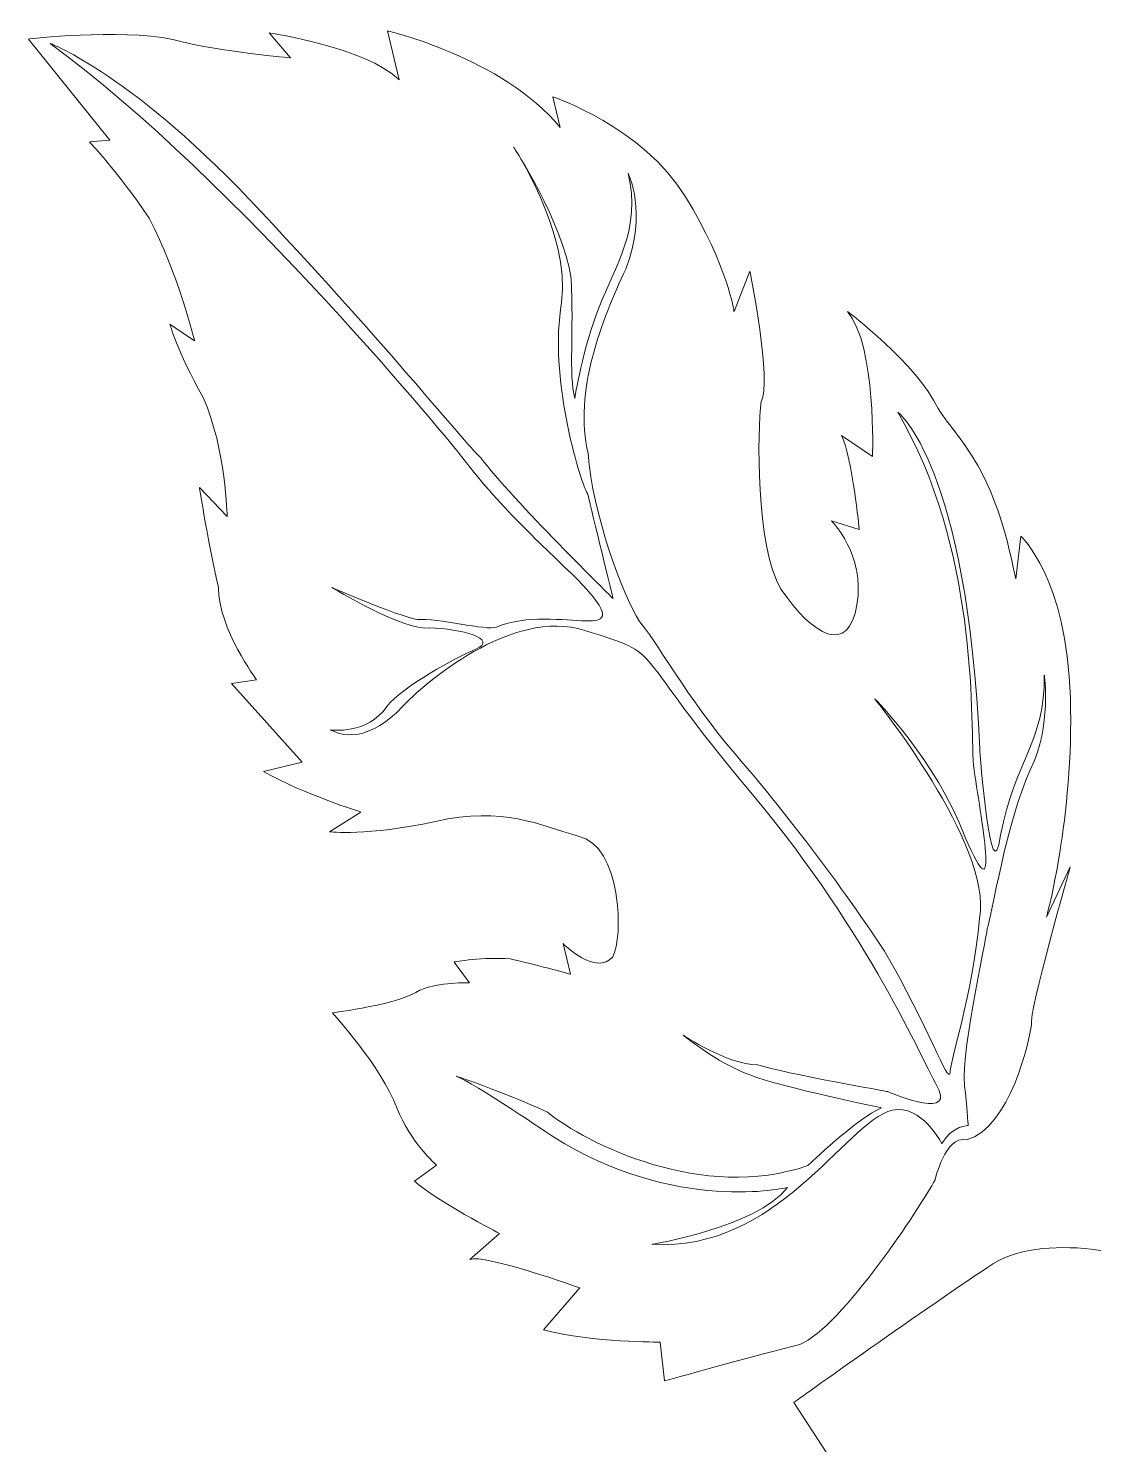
# Model space of a CAD drawing. Header units: millimetres. Extents: x 337 to 2510, y -469 to 429.
# Drawn here: x 378.05 to 385.4, y 321.77 to 331.54 of the extents above; entities that cross this region are included whole.
import ezdxf

# ---------------------------------------------------------------- set-up
doc = ezdxf.new("R2010")
doc.units = ezdxf.units.MM
doc.header["$MEASUREMENT"] = 0
doc.layers.add('Layer 1', color=7, linetype='Continuous')

msp = doc.modelspace()

# ---------------------------------------------------------------- linework, layer by layer
at = {"layer": 'Layer 1', "color": 250, "lineweight": 9}
for points, knots in [([(384.307, 323.5943), (384.209, 323.4133), (383.665, 322.5803), (383.374, 322.4583), (383.374, 322.4583), (383.374, 322.4583), (383.374, 322.4583), (383.374, 322.4583), (383.374, 322.4583), (383.106, 322.3923), (382.4401, 322.2073), (382.4401, 322.2073), (382.4401, 322.2073), (382.4401, 322.2073), (382.4401, 322.2073), (382.4401, 322.2073), (382.4401, 322.2073), (382.4401, 322.2073), (382.4101, 322.4753), (382.4101, 322.4753), (382.4101, 322.4753), (382.4101, 322.4753), (382.4101, 322.4753), (382.4101, 322.4753), (382.4101, 322.4753), (382.4101, 322.4753), (381.9491, 322.4693), (381.6071, 322.5593), (381.6071, 322.5593), (381.6071, 322.5593), (381.6071, 322.5593), (381.6071, 322.5593), (381.6071, 322.5593), (381.6071, 322.5593), (381.8561, 322.8493), (381.8561, 322.8493), (381.8561, 322.8493), (381.8561, 322.8493), (381.8561, 322.8493), (381.8561, 322.8493), (381.8561, 322.8493), (381.8561, 322.8493), (381.1951, 323.0853), (381.0981, 323.0453), (381.0981, 323.0453), (381.0981, 323.0453), (381.0981, 323.0453), (381.0981, 323.0453), (381.0981, 323.0453), (381.0981, 323.0453), (381.3031, 323.2243), (381.3031, 323.2243), (381.3031, 323.2243), (381.3031, 323.2243), (381.3031, 323.2243), (381.3031, 323.2243), (381.3031, 323.2243), (381.3031, 323.2243), (380.8551, 323.4563), (380.7171, 323.5853), (380.7171, 323.5853), (380.7171, 323.5853), (380.7171, 323.5853), (380.7171, 323.5853), (380.7171, 323.5853), (380.7171, 323.5853), (380.8681, 323.6953), (380.8681, 323.6953), (380.8681, 323.6953), (380.8681, 323.6953), (380.8681, 323.6953), (380.8681, 323.6953), (380.8681, 323.6953), (380.8681, 323.6953), (380.6881, 323.8523), (380.5941, 324.0923), (380.5941, 324.0923), (380.5941, 324.0923), (380.5941, 324.0923), (380.5941, 324.0923), (380.5941, 324.0923), (380.4891, 324.3753), (380.1501, 324.7463), (380.1501, 324.7463), (380.1501, 324.7463), (380.1501, 324.7463), (380.1501, 324.7463), (380.1501, 324.7463), (380.1501, 324.7463), (380.1501, 324.7463), (380.6331, 324.8082), (380.7521, 324.9042), (380.7521, 324.9042), (380.7521, 324.9042), (380.7521, 324.9042), (380.7521, 324.9042), (380.7521, 324.9042), (380.8811, 324.9582), (381.0951, 324.9542), (381.0951, 324.9542), (381.0951, 324.9542), (381.0951, 324.9542), (381.0951, 324.9542), (381.0951, 324.9542), (381.0951, 324.9542), (381.0951, 324.9542), (380.9901, 325.0972), (380.9901, 325.0972), (380.9901, 325.0972), (380.9901, 325.0972), (380.9901, 325.0972), (380.9901, 325.0972), (380.9901, 325.0972), (380.9901, 325.0972), (381.1941, 325.1352), (381.3751, 325.1182), (381.3751, 325.1182), (381.3751, 325.1182), (381.3751, 325.1182), (381.3751, 325.1182), (381.3751, 325.1182), (381.5251, 325.0872), (381.7921, 325.0132), (381.7921, 325.0132), (381.7921, 325.0132), (381.7921, 325.0132), (381.7921, 325.0132), (381.7921, 325.0132), (381.7921, 325.0132), (381.7921, 325.0132), (381.7411, 325.2242), (381.7411, 325.2242), (381.7411, 325.2242), (381.7411, 325.2242), (381.7411, 325.2242), (381.7411, 325.2242), (381.7411, 325.2242), (381.7411, 325.2242), (381.9741, 324.9952), (382.0831, 325.1342), (382.0831, 325.1342), (382.0831, 325.1342), (382.0831, 325.1342), (382.0831, 325.1342), (382.0831, 325.1342), (382.1591, 325.2592), (382.1441, 325.9052), (381.8451, 325.9662), (381.8451, 325.9662), (381.8451, 325.9662), (381.8451, 325.9662), (381.8451, 325.9662), (381.8451, 325.9662), (381.5781, 326.0412), (381.3321, 326.1722), (380.8601, 326.0672), (380.8601, 326.0672), (380.8601, 326.0672), (380.8601, 326.0672), (380.8601, 326.0672), (380.8601, 326.0672), (380.3871, 325.9632), (380.1311, 325.9962), (380.1311, 325.9962), (380.1311, 325.9962), (380.1311, 325.9962), (380.1311, 325.9962), (380.1311, 325.9962), (380.1311, 325.9962), (380.1311, 325.9962), (380.3461, 326.1322), (380.3461, 326.1322), (380.3461, 326.1322), (380.3461, 326.1322), (380.3461, 326.1322), (380.3461, 326.1322), (380.3461, 326.1322), (380.3461, 326.1322), (379.9621, 326.2512), (379.6741, 326.4112), (379.6741, 326.4112), (379.6741, 326.4112), (379.6741, 326.4112), (379.6741, 326.4112), (379.6741, 326.4112), (379.6741, 326.4112), (379.9421, 326.4772), (379.9421, 326.4772), (379.9421, 326.4772), (379.9421, 326.4772), (379.9421, 326.4772), (379.9421, 326.4772), (379.9421, 326.4772), (379.9421, 326.4772), (379.4551, 327.0182), (379.4551, 327.0182), (379.4551, 327.0182), (379.4551, 327.0182), (379.4551, 327.0182), (379.4551, 327.0182), (379.4551, 327.0182), (379.4551, 327.0182), (379.6271, 327.0442), (379.6271, 327.0442), (379.6271, 327.0442), (379.6271, 327.0442), (379.6271, 327.0442), (379.6271, 327.0442), (379.6271, 327.0442), (379.6271, 327.0442), (379.3631, 327.3992), (379.3651, 327.6802), (379.3651, 327.6802), (379.3651, 327.6802), (379.3651, 327.6802), (379.3651, 327.6802), (379.3651, 327.6802), (379.3031, 327.9342), (379.2331, 328.3702), (379.2331, 328.3702), (379.2331, 328.3702), (379.2331, 328.3702), (379.2331, 328.3702), (379.2331, 328.3702), (379.2331, 328.3702), (379.2331, 328.3702), (379.4241, 328.1702), (379.4241, 328.1702), (379.4241, 328.1702), (379.4241, 328.1702), (379.4241, 328.1702), (379.4241, 328.1702), (379.4241, 328.1702), (379.4241, 328.1702), (379.4171, 328.6342), (379.2601, 328.9882), (379.2601, 328.9882), (379.2601, 328.9882), (379.2601, 328.9882), (379.2601, 328.9882), (379.2601, 328.9882), (379.0711, 329.3282), (379.0301, 329.4972), (379.0301, 329.4972), (379.0301, 329.4972), (379.0301, 329.4972), (379.0301, 329.4972), (379.0301, 329.4972), (379.0301, 329.4972), (379.0301, 329.4972), (379.2001, 329.3822), (379.2001, 329.3822), (379.2001, 329.3822), (379.2001, 329.3822), (379.2001, 329.3822), (379.2001, 329.3822), (379.2001, 329.3822), (379.2001, 329.3822), (379.0871, 329.8472), (378.8871, 330.2292), (378.8871, 330.2292), (378.8871, 330.2292), (378.8871, 330.2292), (378.8871, 330.2292), (378.8871, 330.2292), (378.6651, 330.5562), (378.4741, 330.7562), (378.4741, 330.7562), (378.4741, 330.7562), (378.4741, 330.7562), (378.4741, 330.7562), (378.4741, 330.7562), (378.4741, 330.7562), (378.4741, 330.7562), (378.6141, 330.7682), (378.6141, 330.7682), (378.6141, 330.7682), (378.6141, 330.7682), (378.6141, 330.7682), (378.6141, 330.7682), (378.6141, 330.7682), (378.6141, 330.7682), (378.0531, 331.4652), (378.0531, 331.4652), (378.0531, 331.4652), (378.0531, 331.4652), (378.0531, 331.4652), (378.0531, 331.4652), (378.0531, 331.4652), (378.0531, 331.4652), (378.6751, 331.5392), (379.0491, 331.4622), (379.0491, 331.4622), (379.0491, 331.4622), (379.0491, 331.4622), (379.0491, 331.4622), (379.0491, 331.4622), (379.3911, 331.3722), (379.8621, 331.3362), (379.8621, 331.3362), (379.8621, 331.3362), (379.8621, 331.3362), (379.8621, 331.3362), (379.8621, 331.3362), (379.8621, 331.3362), (379.8621, 331.3362), (379.7141, 331.5072), (379.7141, 331.5072), (379.7141, 331.5072), (379.7141, 331.5072), (379.7141, 331.5072), (379.7141, 331.5072), (379.7141, 331.5072), (379.7141, 331.5072), (380.3781, 331.4112), (380.6111, 331.1832), (380.6111, 331.1832), (380.6111, 331.1832), (380.6111, 331.1832), (380.6111, 331.1832), (380.6111, 331.1832), (380.6111, 331.1832), (380.5291, 331.5212), (380.5291, 331.5212), (380.5291, 331.5212), (380.5291, 331.5212), (380.5291, 331.5212), (380.5291, 331.5212), (380.5291, 331.5212), (380.5291, 331.5212), (381.3201, 331.3392), (381.7221, 330.8552), (381.7221, 330.8552), (381.7221, 330.8552), (381.7221, 330.8552), (381.7221, 330.8552), (381.7221, 330.8552), (381.7221, 330.8552), (381.6711, 331.0662), (381.6711, 331.0662), (381.6711, 331.0662), (381.6711, 331.0662), (381.6711, 331.0662), (381.6711, 331.0662), (381.6711, 331.0662), (381.6711, 331.0662), (382.2901, 330.8592), (382.5851, 330.3772), (382.5851, 330.3772), (382.5851, 330.3772), (382.5851, 330.3772), (382.5851, 330.3772), (382.5851, 330.3772), (382.88, 329.8942), (382.92, 329.5852), (382.92, 329.5852), (382.92, 329.5852), (382.92, 329.5852), (382.92, 329.5852), (382.92, 329.5852), (382.92, 329.5852), (382.92, 329.5852), (383.03, 329.8642), (383.03, 329.8642), (383.03, 329.8642), (383.03, 329.8642), (383.03, 329.8642), (383.03, 329.8642), (383.03, 329.8642), (383.03, 329.8642), (383.183, 329.0892), (383.107, 328.9642), (383.107, 328.9642), (383.107, 328.9642), (383.107, 328.9642), (383.107, 328.9642), (383.107, 328.9642), (383.083, 328.7682), (383.065, 327.9672), (383.244, 327.6702), (383.244, 327.6702), (383.244, 327.6702), (383.244, 327.6702), (383.244, 327.6702), (383.244, 327.6702), (383.466, 327.3432), (383.711, 327.2122), (383.768, 327.5622), (383.768, 327.5622), (383.768, 327.5622), (383.768, 327.5622), (383.768, 327.5622), (383.768, 327.5622), (383.825, 327.9122), (383.592, 328.1412), (383.592, 328.1412), (383.592, 328.1412), (383.592, 328.1412), (383.592, 328.1412), (383.592, 328.1412), (383.592, 328.1412), (383.592, 328.1412), (383.784, 328.0822), (383.784, 328.0822), (383.784, 328.0822), (383.784, 328.0822), (383.784, 328.0822), (383.784, 328.0822), (383.784, 328.0822), (383.784, 328.0822), (383.735, 328.5742), (383.662, 328.7302), (383.662, 328.7302), (383.662, 328.7302), (383.662, 328.7302), (383.662, 328.7302), (383.662, 328.7302), (383.662, 328.7302), (383.875, 328.5852), (383.875, 328.5852), (383.875, 328.5852), (383.875, 328.5852), (383.875, 328.5852), (383.875, 328.5852), (383.875, 328.5852), (383.875, 328.5852), (383.904, 329.3432), (383.703, 329.5852), (383.703, 329.5852), (383.703, 329.5852), (383.703, 329.5852), (383.703, 329.5852), (383.703, 329.5852), (383.703, 329.5852), (384.181, 329.2262), (384.328, 328.9152), (384.328, 328.9152), (384.328, 328.9152), (384.328, 328.9152), (384.328, 328.9152), (384.328, 328.9152), (384.497, 328.6592), (384.71, 328.5152), (384.863, 327.7402), (384.863, 327.7402), (384.863, 327.7402), (384.863, 327.7402), (384.863, 327.7402), (384.863, 327.7402), (384.863, 327.7402), (384.898, 328.0352), (384.898, 328.0352), (384.898, 328.0352), (384.898, 328.0352), (384.898, 328.0352), (384.898, 328.0352), (384.898, 328.0352), (384.898, 328.0352), (385.217, 327.7482), (385.24, 326.9192), (385.24, 326.9192), (385.24, 326.9192), (385.24, 326.9192), (385.24, 326.9192), (385.24, 326.9192), (385.264, 326.0902), (385.075, 325.4062), (385.075, 325.4062), (385.075, 325.4062), (385.075, 325.4062), (385.075, 325.4062), (385.075, 325.4062), (385.075, 325.4062), (385.075, 325.4062), (385.239, 325.7542), (385.239, 325.7542), (385.239, 325.7542), (385.239, 325.7542), (385.239, 325.7542), (385.239, 325.7542), (385.239, 325.7542), (385.239, 325.7542), (384.951, 324.7483), (384.971, 324.6633), (384.971, 324.6633), (384.971, 324.6633), (384.971, 324.6633), (384.971, 324.6633), (384.971, 324.6633), (384.959, 324.5653), (384.825, 323.9503), (384.524, 323.8713), (384.524, 323.8713), (384.524, 323.8713), (384.524, 323.8713), (384.524, 323.8713), (384.524, 323.8713), (384.374, 323.9013), (384.307, 323.5943), (384.307, 323.5943)], [0, 0, 0, 0, 0.007937, 0.007937, 0.007937, 0.007937, 0.015873, 0.015873, 0.015873, 0.015873, 0.02381, 0.02381, 0.02381, 0.02381, 0.031746, 0.031746, 0.031746, 0.031746, 0.039683, 0.039683, 0.039683, 0.039683, 0.047619, 0.047619, 0.047619, 0.047619, 0.055556, 0.055556, 0.055556, 0.055556, 0.063492, 0.063492, 0.063492, 0.063492, 0.071429, 0.071429, 0.071429, 0.071429, 0.079365, 0.079365, 0.079365, 0.079365, 0.087302, 0.087302, 0.087302, 0.087302, 0.095238, 0.095238, 0.095238, 0.095238, 0.103175, 0.103175, 0.103175, 0.103175, 0.111111, 0.111111, 0.111111, 0.111111, 0.119048, 0.119048, 0.119048, 0.119048, 0.126984, 0.126984, 0.126984, 0.126984, 0.134921, 0.134921, 0.134921, 0.134921, 0.142857, 0.142857, 0.142857, 0.142857, 0.150794, 0.150794, 0.150794, 0.150794, 0.15873, 0.15873, 0.15873, 0.15873, 0.166667, 0.166667, 0.166667, 0.166667, 0.174603, 0.174603, 0.174603, 0.174603, 0.18254, 0.18254, 0.18254, 0.18254, 0.190476, 0.190476, 0.190476, 0.190476, 0.198413, 0.198413, 0.198413, 0.198413, 0.206349, 0.206349, 0.206349, 0.206349, 0.214286, 0.214286, 0.214286, 0.214286, 0.222222, 0.222222, 0.222222, 0.222222, 0.230159, 0.230159, 0.230159, 0.230159, 0.238095, 0.238095, 0.238095, 0.238095, 0.246032, 0.246032, 0.246032, 0.246032, 0.253968, 0.253968, 0.253968, 0.253968, 0.261905, 0.261905, 0.261905, 0.261905, 0.269841, 0.269841, 0.269841, 0.269841, 0.277778, 0.277778, 0.277778, 0.277778, 0.285714, 0.285714, 0.285714, 0.285714, 0.293651, 0.293651, 0.293651, 0.293651, 0.301587, 0.301587, 0.301587, 0.301587, 0.309524, 0.309524, 0.309524, 0.309524, 0.31746, 0.31746, 0.31746, 0.31746, 0.325397, 0.325397, 0.325397, 0.325397, 0.333333, 0.333333, 0.333333, 0.333333, 0.34127, 0.34127, 0.34127, 0.34127, 0.349206, 0.349206, 0.349206, 0.349206, 0.357143, 0.357143, 0.357143, 0.357143, 0.365079, 0.365079, 0.365079, 0.365079, 0.373016, 0.373016, 0.373016, 0.373016, 0.380952, 0.380952, 0.380952, 0.380952, 0.388889, 0.388889, 0.388889, 0.388889, 0.396825, 0.396825, 0.396825, 0.396825, 0.404762, 0.404762, 0.404762, 0.404762, 0.412698, 0.412698, 0.412698, 0.412698, 0.420635, 0.420635, 0.420635, 0.420635, 0.428571, 0.428571, 0.428571, 0.428571, 0.436508, 0.436508, 0.436508, 0.436508, 0.444444, 0.444444, 0.444444, 0.444444, 0.452381, 0.452381, 0.452381, 0.452381, 0.460317, 0.460317, 0.460317, 0.460317, 0.468254, 0.468254, 0.468254, 0.468254, 0.47619, 0.47619, 0.47619, 0.47619, 0.484127, 0.484127, 0.484127, 0.484127, 0.492063, 0.492063, 0.492063, 0.492063, 0.5, 0.5, 0.5, 0.5, 0.507937, 0.507937, 0.507937, 0.507937, 0.515873, 0.515873, 0.515873, 0.515873, 0.52381, 0.52381, 0.52381, 0.52381, 0.531746, 0.531746, 0.531746, 0.531746, 0.539683, 0.539683, 0.539683, 0.539683, 0.547619, 0.547619, 0.547619, 0.547619, 0.555556, 0.555556, 0.555556, 0.555556, 0.563492, 0.563492, 0.563492, 0.563492, 0.571429, 0.571429, 0.571429, 0.571429, 0.579365, 0.579365, 0.579365, 0.579365, 0.587302, 0.587302, 0.587302, 0.587302, 0.595238, 0.595238, 0.595238, 0.595238, 0.603175, 0.603175, 0.603175, 0.603175, 0.611111, 0.611111, 0.611111, 0.611111, 0.619048, 0.619048, 0.619048, 0.619048, 0.626984, 0.626984, 0.626984, 0.626984, 0.634921, 0.634921, 0.634921, 0.634921, 0.642857, 0.642857, 0.642857, 0.642857, 0.650794, 0.650794, 0.650794, 0.650794, 0.65873, 0.65873, 0.65873, 0.65873, 0.666667, 0.666667, 0.666667, 0.666667, 0.674603, 0.674603, 0.674603, 0.674603, 0.68254, 0.68254, 0.68254, 0.68254, 0.690476, 0.690476, 0.690476, 0.690476, 0.698413, 0.698413, 0.698413, 0.698413, 0.706349, 0.706349, 0.706349, 0.706349, 0.714286, 0.714286, 0.714286, 0.714286, 0.722222, 0.722222, 0.722222, 0.722222, 0.730159, 0.730159, 0.730159, 0.730159, 0.738095, 0.738095, 0.738095, 0.738095, 0.746032, 0.746032, 0.746032, 0.746032, 0.753968, 0.753968, 0.753968, 0.753968, 0.761905, 0.761905, 0.761905, 0.761905, 0.769841, 0.769841, 0.769841, 0.769841, 0.777778, 0.777778, 0.777778, 0.777778, 0.785714, 0.785714, 0.785714, 0.785714, 0.793651, 0.793651, 0.793651, 0.793651, 0.801587, 0.801587, 0.801587, 0.801587, 0.809524, 0.809524, 0.809524, 0.809524, 0.81746, 0.81746, 0.81746, 0.81746, 0.825397, 0.825397, 0.825397, 0.825397, 0.833333, 0.833333, 0.833333, 0.833333, 0.84127, 0.84127, 0.84127, 0.84127, 0.849206, 0.849206, 0.849206, 0.849206, 0.857143, 0.857143, 0.857143, 0.857143, 0.865079, 0.865079, 0.865079, 0.865079, 0.873016, 0.873016, 0.873016, 0.873016, 0.880952, 0.880952, 0.880952, 0.880952, 0.888889, 0.888889, 0.888889, 0.888889, 0.896825, 0.896825, 0.896825, 0.896825, 0.904762, 0.904762, 0.904762, 0.904762, 0.912698, 0.912698, 0.912698, 0.912698, 0.920635, 0.920635, 0.920635, 0.920635, 0.928571, 0.928571, 0.928571, 0.928571, 0.936508, 0.936508, 0.936508, 0.936508, 0.944444, 0.944444, 0.944444, 0.944444, 0.952381, 0.952381, 0.952381, 0.952381, 0.960317, 0.960317, 0.960317, 0.960317, 0.968254, 0.968254, 0.968254, 0.968254, 0.97619, 0.97619, 0.97619, 0.97619, 0.984127, 0.984127, 0.984127, 0.984127, 1, 1, 1, 1]), ([(384.353, 323.8453), (384.353, 323.8453), (384.216, 324.1153), (384.012, 324.0763), (384.012, 324.0763), (384.012, 324.0763), (384.012, 324.0763), (384.012, 324.0763), (384.012, 324.0763), (383.679, 323.9833), (383.22, 323.0933), (382.3531, 323.1503), (382.3531, 323.1503), (382.3531, 323.1503), (382.3531, 323.1503), (382.3531, 323.1503), (382.3531, 323.1503), (382.3531, 323.1503), (383.071, 323.2643), (383.288, 323.5413), (383.288, 323.5413), (383.288, 323.5413), (383.288, 323.5413), (383.288, 323.5413), (383.288, 323.5413), (383.288, 323.5413), (382.5151, 323.3583), (381.6741, 323.8913), (381.6741, 323.8913), (381.6741, 323.8913), (381.6741, 323.8913), (381.6741, 323.8913), (381.6741, 323.8913), (381.6741, 323.8913), (381.1211, 324.2663), (381.0031, 324.3103), (381.0031, 324.3103), (381.0031, 324.3103), (381.0031, 324.3103), (381.0031, 324.3103), (381.0031, 324.3103), (381.0031, 324.3103), (381.3131, 324.2073), (381.6331, 324.0613), (381.6331, 324.0613), (381.6331, 324.0613), (381.6331, 324.0613), (381.6331, 324.0613), (381.6331, 324.0613), (381.8991, 323.8453), (382.7091, 323.4393), (383.429, 323.6933), (383.429, 323.6933), (383.429, 323.6933), (383.429, 323.6933), (383.429, 323.6933), (383.429, 323.6933), (383.429, 323.6933), (383.775, 324.0243), (383.937, 324.0913), (383.937, 324.0913), (383.937, 324.0913), (383.937, 324.0913), (383.937, 324.0913), (383.937, 324.0913), (383.937, 324.0913), (383.263, 324.2293), (383.029, 324.3183), (383.029, 324.3183), (383.029, 324.3183), (383.029, 324.3183), (383.029, 324.3183), (383.029, 324.3183), (382.794, 324.4063), (382.5701, 324.5923), (382.5701, 324.5923), (382.5701, 324.5923), (382.5701, 324.5923), (382.5701, 324.5923), (382.5701, 324.5923), (382.5701, 324.5923), (382.5701, 324.5923), (382.868, 324.3913), (383.083, 324.3873), (383.083, 324.3873), (383.083, 324.3873), (383.083, 324.3873), (383.083, 324.3873), (383.083, 324.3873), (383.275, 324.3273), (383.981, 324.2033), (383.981, 324.2033), (383.981, 324.2033), (383.981, 324.2033), (383.981, 324.2033), (383.981, 324.2033), (383.981, 324.2033), (383.981, 324.2033), (384.418, 324.0133), (384.335, 324.2113), (384.335, 324.2113), (384.335, 324.2113), (384.335, 324.2113), (384.335, 324.2113), (384.335, 324.2113), (384.208, 324.4383), (383.863, 325.2722), (383.058, 326.2402), (383.058, 326.2402), (383.058, 326.2402), (383.058, 326.2402), (383.058, 326.2402), (383.058, 326.2402), (382.1581, 327.3092), (382.4681, 327.2062), (381.8911, 327.3842), (381.8911, 327.3842), (381.8911, 327.3842), (381.8911, 327.3842), (381.8911, 327.3842), (381.8911, 327.3842), (381.3891, 327.5472), (380.7731, 327.0102), (380.6321, 326.8582), (380.6321, 326.8582), (380.6321, 326.8582), (380.6321, 326.8582), (380.6321, 326.8582), (380.6321, 326.8582), (380.6321, 326.8582), (380.3831, 326.5672), (380.1371, 326.6982), (380.1371, 326.6982), (380.1371, 326.6982), (380.1371, 326.6982), (380.1371, 326.6982), (380.1371, 326.6982), (380.1371, 326.6982), (380.3951, 326.6652), (380.5251, 326.8602), (380.5251, 326.8602), (380.5251, 326.8602), (380.5251, 326.8602), (380.5251, 326.8602), (380.5251, 326.8602), (380.6341, 326.9982), (381.0101, 327.2022), (381.1401, 327.2562), (381.1401, 327.2562), (381.1401, 327.2562), (381.1401, 327.2562), (381.1401, 327.2562), (381.1401, 327.2562), (381.3011, 327.3242), (381.0341, 327.3992), (380.8201, 327.4022), (380.8201, 327.4022), (380.8201, 327.4022), (380.8201, 327.4022), (380.8201, 327.4022), (380.8201, 327.4022), (380.6481, 327.3772), (380.1471, 327.6812), (380.1471, 327.6812), (380.1471, 327.6812), (380.1471, 327.6812), (380.1471, 327.6812), (380.1471, 327.6812), (380.1471, 327.6812), (380.1471, 327.6812), (380.5851, 327.4902), (380.7341, 327.4602), (380.7341, 327.4602), (380.7341, 327.4602), (380.7341, 327.4602), (380.7341, 327.4602), (380.7341, 327.4602), (380.8741, 327.4722), (381.2161, 327.3812), (381.2811, 327.4082), (381.2811, 327.4082), (381.2811, 327.4082), (381.2811, 327.4082), (381.2811, 327.4082), (381.2811, 327.4082), (381.7001, 327.5842), (382.3181, 327.2362), (381.8411, 327.7362), (381.8411, 327.7362), (381.8411, 327.7362), (381.8411, 327.7362), (381.8411, 327.7362), (381.8411, 327.7362), (381.6071, 327.9642), (381.2891, 328.2512), (381.0251, 328.6062), (381.0251, 328.6062), (381.0251, 328.6062), (381.0251, 328.6062), (381.0251, 328.6062), (381.0251, 328.6062), (381.0251, 328.6062), (379.5001, 330.4862), (378.2031, 331.4352), (378.2031, 331.4352), (378.2031, 331.4352), (378.2031, 331.4352), (378.2031, 331.4352), (378.2031, 331.4352), (378.2031, 331.4352), (378.7901, 331.2142), (379.6591, 330.2722), (379.6591, 330.2722), (379.6591, 330.2722), (379.6591, 330.2722), (379.6591, 330.2722), (379.6591, 330.2722), (380.5711, 329.3022), (381.0361, 328.7042), (381.1741, 328.5762), (381.1741, 328.5762), (381.1741, 328.5762), (381.1741, 328.5762), (381.1741, 328.5762), (381.1741, 328.5762), (381.3861, 328.2912), (382.0861, 327.6052), (382.0861, 327.6052), (382.0861, 327.6052), (382.0861, 327.6052), (382.0861, 327.6052), (382.0861, 327.6052), (382.0861, 327.6052), (382.0861, 327.6052), (381.9421, 328.1972), (381.9111, 328.3242), (381.9111, 328.3242), (381.9111, 328.3242), (381.9111, 328.3242), (381.9111, 328.3242), (381.9111, 328.3242), (381.8481, 328.4382), (381.6411, 329.1432), (381.7311, 329.6472), (381.7311, 329.6472), (381.7311, 329.6472), (381.7311, 329.6472), (381.7311, 329.6472), (381.7311, 329.6472), (381.7901, 330.1382), (381.3991, 330.7202), (381.3991, 330.7202), (381.3991, 330.7202), (381.3991, 330.7202), (381.3991, 330.7202), (381.3991, 330.7202), (381.3991, 330.7202), (381.3991, 330.7202), (381.7371, 330.2092), (381.7971, 329.8142), (381.7971, 329.8142), (381.7971, 329.8142), (381.7971, 329.8142), (381.7971, 329.8142), (381.7971, 329.8142), (381.8151, 329.4492), (381.7801, 329.1552), (381.8211, 328.9862), (381.8211, 328.9862), (381.8211, 328.9862), (381.8211, 328.9862), (381.8211, 328.9862), (381.8211, 328.9862), (381.8211, 328.9862), (381.8781, 329.3362), (381.9891, 329.6152), (381.9891, 329.6152), (381.9891, 329.6152), (381.9891, 329.6152), (381.9891, 329.6152), (381.9891, 329.6152), (382.0981, 329.8942), (382.2831, 330.1572), (382.1901, 330.5382), (382.1901, 330.5382), (382.1901, 330.5382), (382.1901, 330.5382), (382.1901, 330.5382), (382.1901, 330.5382), (382.1901, 330.5382), (382.3271, 330.2692), (382.1731, 329.8782), (382.1731, 329.8782), (382.1731, 329.8782), (382.1731, 329.8782), (382.1731, 329.8782), (382.1731, 329.8782), (382.0091, 329.5302), (381.8111, 329.0282), (381.9141, 328.6052), (381.9141, 328.6052), (381.9141, 328.6052), (381.9141, 328.6052), (381.9141, 328.6052), (381.9141, 328.6052), (381.9421, 328.1972), (382.1511, 327.6322), (382.2671, 327.4472), (382.2671, 327.4472), (382.2671, 327.4472), (382.2671, 327.4472), (382.2671, 327.4472), (382.2671, 327.4472), (382.3621, 327.3482), (382.6151, 326.8942), (382.911, 326.5522), (382.911, 326.5522), (382.911, 326.5522), (382.911, 326.5522), (382.911, 326.5522), (382.911, 326.5522), (383.208, 326.2102), (383.621, 325.6832), (383.958, 325.1722), (383.958, 325.1722), (383.958, 325.1722), (383.958, 325.1722), (383.958, 325.1722), (383.958, 325.1722), (384.264, 324.6473), (384.399, 324.2383), (384.411, 324.3363), (384.411, 324.3363), (384.411, 324.3363), (384.411, 324.3363), (384.411, 324.3363), (384.411, 324.3363), (384.4, 324.3783), (384.566, 324.8672), (384.614, 325.3992), (384.614, 325.3992), (384.614, 325.3992), (384.614, 325.3992), (384.614, 325.3992), (384.614, 325.3992), (384.705, 325.9042), (383.89, 326.9142), (383.89, 326.9142), (383.89, 326.9142), (383.89, 326.9142), (383.89, 326.9142), (383.89, 326.9142), (383.89, 326.9142), (383.89, 326.9142), (384.314, 326.4862), (384.513, 325.9632), (384.513, 325.9632), (384.513, 325.9632), (384.513, 325.9632), (384.513, 325.9632), (384.513, 325.9632), (384.764, 325.3692), (384.621, 326.1012), (384.571, 326.4542), (384.571, 326.4542), (384.571, 326.4542), (384.571, 326.4542), (384.571, 326.4542), (384.571, 326.4542), (384.553, 326.8192), (384.597, 327.9552), (384.049, 328.8912), (384.049, 328.8912), (384.049, 328.8912), (384.049, 328.8912), (384.049, 328.8912), (384.049, 328.8912), (384.049, 328.8912), (384.528, 328.5322), (384.615, 326.5652), (384.615, 326.5652), (384.615, 326.5652), (384.615, 326.5652), (384.615, 326.5652), (384.615, 326.5652), (384.615, 326.5652), (384.691, 325.5252), (384.759, 325.9732), (384.759, 325.9732), (384.759, 325.9732), (384.759, 325.9732), (384.759, 325.9732), (384.759, 325.9732), (384.85, 326.4772), (385.066, 326.6132), (385.06, 327.0772), (385.06, 327.0772), (385.06, 327.0772), (385.06, 327.0772), (385.06, 327.0772), (385.06, 327.0772), (385.06, 327.0772), (385.11, 326.7252), (384.968, 326.4322), (384.968, 326.4322), (384.968, 326.4322), (384.968, 326.4322), (384.968, 326.4322), (384.968, 326.4322), (384.803, 326.0842), (384.689, 325.3842), (384.667, 325.3292), (384.667, 325.3292), (384.667, 325.3292), (384.667, 325.3292), (384.667, 325.3292), (384.667, 325.3292), (384.656, 325.2302), (384.465, 324.4053), (384.517, 324.1943), (384.517, 324.1943), (384.517, 324.1943), (384.517, 324.1943), (384.517, 324.1943), (384.517, 324.1943), (384.536, 323.9693), (384.536, 323.9693), (384.536, 323.9693), (384.536, 323.9693), (384.536, 323.9693), (384.536, 323.9693), (384.536, 323.9693), (384.536, 323.9693), (384.536, 323.9693), (384.429, 323.9713), (384.353, 323.8453)], [0, 0, 0, 0, 0.009091, 0.009091, 0.009091, 0.009091, 0.018182, 0.018182, 0.018182, 0.018182, 0.027273, 0.027273, 0.027273, 0.027273, 0.036364, 0.036364, 0.036364, 0.036364, 0.045455, 0.045455, 0.045455, 0.045455, 0.054545, 0.054545, 0.054545, 0.054545, 0.063636, 0.063636, 0.063636, 0.063636, 0.072727, 0.072727, 0.072727, 0.072727, 0.081818, 0.081818, 0.081818, 0.081818, 0.090909, 0.090909, 0.090909, 0.090909, 0.1, 0.1, 0.1, 0.1, 0.109091, 0.109091, 0.109091, 0.109091, 0.118182, 0.118182, 0.118182, 0.118182, 0.127273, 0.127273, 0.127273, 0.127273, 0.136364, 0.136364, 0.136364, 0.136364, 0.145455, 0.145455, 0.145455, 0.145455, 0.154545, 0.154545, 0.154545, 0.154545, 0.163636, 0.163636, 0.163636, 0.163636, 0.172727, 0.172727, 0.172727, 0.172727, 0.181818, 0.181818, 0.181818, 0.181818, 0.190909, 0.190909, 0.190909, 0.190909, 0.2, 0.2, 0.2, 0.2, 0.209091, 0.209091, 0.209091, 0.209091, 0.218182, 0.218182, 0.218182, 0.218182, 0.227273, 0.227273, 0.227273, 0.227273, 0.236364, 0.236364, 0.236364, 0.236364, 0.245455, 0.245455, 0.245455, 0.245455, 0.254545, 0.254545, 0.254545, 0.254545, 0.263636, 0.263636, 0.263636, 0.263636, 0.272727, 0.272727, 0.272727, 0.272727, 0.281818, 0.281818, 0.281818, 0.281818, 0.290909, 0.290909, 0.290909, 0.290909, 0.3, 0.3, 0.3, 0.3, 0.309091, 0.309091, 0.309091, 0.309091, 0.318182, 0.318182, 0.318182, 0.318182, 0.327273, 0.327273, 0.327273, 0.327273, 0.336364, 0.336364, 0.336364, 0.336364, 0.345455, 0.345455, 0.345455, 0.345455, 0.354545, 0.354545, 0.354545, 0.354545, 0.363636, 0.363636, 0.363636, 0.363636, 0.372727, 0.372727, 0.372727, 0.372727, 0.381818, 0.381818, 0.381818, 0.381818, 0.390909, 0.390909, 0.390909, 0.390909, 0.4, 0.4, 0.4, 0.4, 0.409091, 0.409091, 0.409091, 0.409091, 0.418182, 0.418182, 0.418182, 0.418182, 0.427273, 0.427273, 0.427273, 0.427273, 0.436364, 0.436364, 0.436364, 0.436364, 0.445455, 0.445455, 0.445455, 0.445455, 0.454545, 0.454545, 0.454545, 0.454545, 0.463636, 0.463636, 0.463636, 0.463636, 0.472727, 0.472727, 0.472727, 0.472727, 0.481818, 0.481818, 0.481818, 0.481818, 0.490909, 0.490909, 0.490909, 0.490909, 0.5, 0.5, 0.5, 0.5, 0.509091, 0.509091, 0.509091, 0.509091, 0.518182, 0.518182, 0.518182, 0.518182, 0.527273, 0.527273, 0.527273, 0.527273, 0.536364, 0.536364, 0.536364, 0.536364, 0.545455, 0.545455, 0.545455, 0.545455, 0.554545, 0.554545, 0.554545, 0.554545, 0.563636, 0.563636, 0.563636, 0.563636, 0.572727, 0.572727, 0.572727, 0.572727, 0.581818, 0.581818, 0.581818, 0.581818, 0.590909, 0.590909, 0.590909, 0.590909, 0.6, 0.6, 0.6, 0.6, 0.609091, 0.609091, 0.609091, 0.609091, 0.618182, 0.618182, 0.618182, 0.618182, 0.627273, 0.627273, 0.627273, 0.627273, 0.636364, 0.636364, 0.636364, 0.636364, 0.645455, 0.645455, 0.645455, 0.645455, 0.654545, 0.654545, 0.654545, 0.654545, 0.663636, 0.663636, 0.663636, 0.663636, 0.672727, 0.672727, 0.672727, 0.672727, 0.681818, 0.681818, 0.681818, 0.681818, 0.690909, 0.690909, 0.690909, 0.690909, 0.7, 0.7, 0.7, 0.7, 0.709091, 0.709091, 0.709091, 0.709091, 0.718182, 0.718182, 0.718182, 0.718182, 0.727273, 0.727273, 0.727273, 0.727273, 0.736364, 0.736364, 0.736364, 0.736364, 0.745455, 0.745455, 0.745455, 0.745455, 0.754545, 0.754545, 0.754545, 0.754545, 0.763636, 0.763636, 0.763636, 0.763636, 0.772727, 0.772727, 0.772727, 0.772727, 0.781818, 0.781818, 0.781818, 0.781818, 0.790909, 0.790909, 0.790909, 0.790909, 0.8, 0.8, 0.8, 0.8, 0.809091, 0.809091, 0.809091, 0.809091, 0.818182, 0.818182, 0.818182, 0.818182, 0.827273, 0.827273, 0.827273, 0.827273, 0.836364, 0.836364, 0.836364, 0.836364, 0.845455, 0.845455, 0.845455, 0.845455, 0.854545, 0.854545, 0.854545, 0.854545, 0.863636, 0.863636, 0.863636, 0.863636, 0.872727, 0.872727, 0.872727, 0.872727, 0.881818, 0.881818, 0.881818, 0.881818, 0.890909, 0.890909, 0.890909, 0.890909, 0.9, 0.9, 0.9, 0.9, 0.909091, 0.909091, 0.909091, 0.909091, 0.918182, 0.918182, 0.918182, 0.918182, 0.927273, 0.927273, 0.927273, 0.927273, 0.936364, 0.936364, 0.936364, 0.936364, 0.945455, 0.945455, 0.945455, 0.945455, 0.954545, 0.954545, 0.954545, 0.954545, 0.963636, 0.963636, 0.963636, 0.963636, 0.972727, 0.972727, 0.972727, 0.972727, 0.981818, 0.981818, 0.981818, 0.981818, 1, 1, 1, 1]), ([(386.089, 322.9053), (385.788, 323.0743), (385.098, 323.2443), (384.71, 323.0183), (384.71, 323.0183), (384.71, 323.0183), (384.71, 323.0183), (384.71, 323.0183), (384.71, 323.0183), (384.28, 322.7353), (383.332, 322.0583), (383.332, 322.0583), (383.332, 322.0583), (383.332, 322.0583), (383.332, 322.0583), (383.332, 322.0583), (383.332, 322.0583), (383.332, 322.0583), (383.59, 321.6633), (383.59, 321.6633), (383.59, 321.6633), (383.59, 321.6633), (383.59, 321.6633), (383.59, 321.6633), (383.59, 321.6633), (384.014, 321.0163), (382.2721, 321.0593), (383.821, 319.4983), (383.821, 319.4983), (383.821, 319.4983), (383.821, 319.4983), (383.821, 319.4983), (383.821, 319.4983), (383.834, 320.4403), (384.373, 320.9293), (384.926, 320.9293), (384.926, 320.9293), (384.926, 320.9293), (384.926, 320.9293), (384.926, 320.9293), (384.926, 320.9293), (385.525, 320.9293), (386.103, 320.4183), (386.108, 319.4673), (386.108, 319.4673), (386.108, 319.4673), (386.108, 319.4673), (386.108, 319.4673), (386.108, 319.4673), (386.192, 319.6693), (386.154, 319.5853), (386.309, 319.6703), (386.309, 319.6703), (386.309, 319.6703), (386.309, 319.6703), (386.309, 319.6703), (386.309, 319.6703), (386.862, 319.9733), (387.515, 319.5573), (387.816, 318.6533), (387.816, 318.6533), (387.816, 318.6533), (387.816, 318.6533), (387.816, 318.6533), (387.816, 318.6533), (387.864, 318.5373), (387.901, 318.4193), (387.93, 318.3003), (387.93, 318.3003), (387.93, 318.3003), (387.93, 318.3003), (387.93, 318.3003), (387.93, 318.3003), (388.007, 318.4203), (388.101, 318.5203), (388.21, 318.5913), (388.21, 318.5913), (388.21, 318.5913), (388.21, 318.5913), (388.21, 318.5913), (388.21, 318.5913), (388.727, 318.8743), (389.417, 318.4783), (389.718, 317.6323), (389.718, 317.6323), (389.718, 317.6323), (389.718, 317.6323), (389.718, 317.6323), (389.718, 317.6323), (389.884, 317.1673), (389.906, 316.6693), (389.808, 316.2573), (389.808, 316.2573), (389.808, 316.2573), (389.808, 316.2573), (389.808, 316.2573), (389.808, 316.2573), (390.044, 315.8213), (390.01, 315.2833), (390.01, 315.2833), (390.01, 315.2833), (390.01, 315.2833), (390.01, 315.2833), (390.01, 315.2833), (390.01, 315.2833), (390.01, 315.2833), (390.182, 315.6783), (390.182, 315.6783), (390.182, 315.6783), (390.182, 315.6783), (390.182, 315.6783), (390.182, 315.6783), (390.182, 315.6783), (390.182, 315.6783), (390.613, 314.8883), (390.656, 314.5494), (390.656, 314.5494), (390.656, 314.5494), (390.656, 314.5494), (390.656, 314.5494), (390.656, 314.5494), (390.656, 314.5494), (390.742, 315.1143), (390.742, 315.1143), (390.742, 315.1143), (390.742, 315.1143), (390.742, 315.1143), (390.742, 315.1143), (390.742, 315.1143), (390.742, 315.1143), (391.475, 313.9854), (391.432, 313.4204), (391.432, 313.4204), (391.432, 313.4204), (391.432, 313.4204), (391.432, 313.4204), (391.432, 313.4204), (391.432, 313.4204), (391.69, 314.6064), (391.604, 315.2273), (391.604, 315.2273), (391.604, 315.2273), (391.604, 315.2273), (391.604, 315.2273), (391.604, 315.2273), (391.518, 315.8483), (391.69, 316.3563), (391.13, 317.5983), (391.13, 317.5983), (391.13, 317.5983), (391.13, 317.5983), (391.13, 317.5983), (391.13, 317.5983), (391.13, 317.5983), (391.475, 317.2593), (391.475, 317.2593), (391.475, 317.2593), (391.475, 317.2593), (391.475, 317.2593), (391.475, 317.2593), (391.475, 317.2593), (391.475, 317.2593), (391.561, 318.1063), (390.829, 319.3483), (390.829, 319.3483), (390.829, 319.3483), (390.829, 319.3483), (390.829, 319.3483), (390.829, 319.3483), (390.096, 320.5343), (389.321, 321.2683), (389.321, 321.2683), (389.321, 321.2683), (389.321, 321.2683), (389.321, 321.2683), (389.321, 321.2683), (389.321, 321.2683), (388.88, 322.0973), (388.201, 322.0003), (388.114, 322.3403), (388.114, 322.3403), (388.114, 322.3403), (388.114, 322.3403), (388.114, 322.3403), (388.114, 322.3403), (388.028, 322.4533), (386.822, 323.1873), (386.391, 322.8493), (386.391, 322.8493), (386.391, 322.8493), (386.391, 322.8493), (386.391, 322.8493), (386.391, 322.8493), (386.089, 322.5663), (386.089, 322.9053), (386.089, 322.9053)], [0, 0, 0, 0, 0.02, 0.02, 0.02, 0.02, 0.04, 0.04, 0.04, 0.04, 0.06, 0.06, 0.06, 0.06, 0.08, 0.08, 0.08, 0.08, 0.1, 0.1, 0.1, 0.1, 0.12, 0.12, 0.12, 0.12, 0.14, 0.14, 0.14, 0.14, 0.16, 0.16, 0.16, 0.16, 0.18, 0.18, 0.18, 0.18, 0.2, 0.2, 0.2, 0.2, 0.22, 0.22, 0.22, 0.22, 0.24, 0.24, 0.24, 0.24, 0.26, 0.26, 0.26, 0.26, 0.28, 0.28, 0.28, 0.28, 0.3, 0.3, 0.3, 0.3, 0.32, 0.32, 0.32, 0.32, 0.34, 0.34, 0.34, 0.34, 0.36, 0.36, 0.36, 0.36, 0.38, 0.38, 0.38, 0.38, 0.4, 0.4, 0.4, 0.4, 0.42, 0.42, 0.42, 0.42, 0.44, 0.44, 0.44, 0.44, 0.46, 0.46, 0.46, 0.46, 0.48, 0.48, 0.48, 0.48, 0.5, 0.5, 0.5, 0.5, 0.52, 0.52, 0.52, 0.52, 0.54, 0.54, 0.54, 0.54, 0.56, 0.56, 0.56, 0.56, 0.58, 0.58, 0.58, 0.58, 0.6, 0.6, 0.6, 0.6, 0.62, 0.62, 0.62, 0.62, 0.64, 0.64, 0.64, 0.64, 0.66, 0.66, 0.66, 0.66, 0.68, 0.68, 0.68, 0.68, 0.7, 0.7, 0.7, 0.7, 0.72, 0.72, 0.72, 0.72, 0.74, 0.74, 0.74, 0.74, 0.76, 0.76, 0.76, 0.76, 0.78, 0.78, 0.78, 0.78, 0.8, 0.8, 0.8, 0.8, 0.82, 0.82, 0.82, 0.82, 0.84, 0.84, 0.84, 0.84, 0.86, 0.86, 0.86, 0.86, 0.88, 0.88, 0.88, 0.88, 0.9, 0.9, 0.9, 0.9, 0.92, 0.92, 0.92, 0.92, 0.94, 0.94, 0.94, 0.94, 0.96, 0.96, 0.96, 0.96, 1, 1, 1, 1])]:
    msp.add_open_spline(points, degree=3, knots=knots, dxfattribs=at)

doc.saveas('drawing.dxf')
